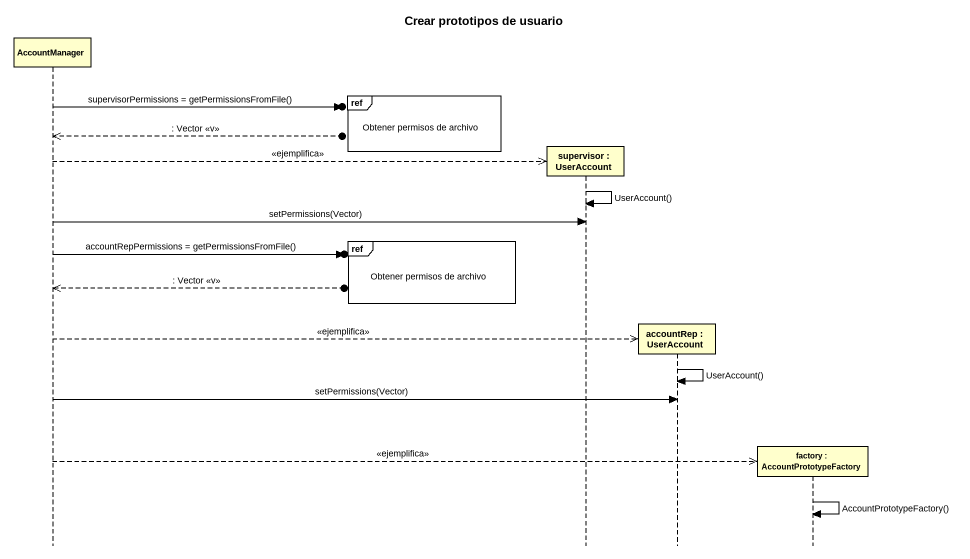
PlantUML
@startuml
title Crear prototipos de usuario
hide footbox
participant AccountManager
participant "supervisor : UserAccount" as supervisor
participant "accountRep : UserAccount" as accountRep
participant "factory : AccountPrototypeFactory" as factory

ref over supervisor : Obtener permisos de archivo
AccountManager ->o] : supervisorPermissions = getPermissionsFromFile()
AccountManager <<--o] : : Vector <<v>>
AccountManager -->> supervisor ** : <<ejemplifica>>
supervisor -> supervisor : UserAccount()
AccountManager -> supervisor : setPermissions(Vector)
ref over supervisor : Obtener permisos de archivo
AccountManager ->o] : accountRepPermissions = getPermissionsFromFile()
AccountManager <<--o] : : Vector <<v>>
AccountManager -->> accountRep ** : <<ejemplifica>>
accountRep -> accountRep : UserAccount()
AccountManager -> accountRep : setPermissions(Vector)
AccountManager -->> factory ** : <<ejemplifica>>
factory -> factory : AccountPrototypeFactory()
@enduml
